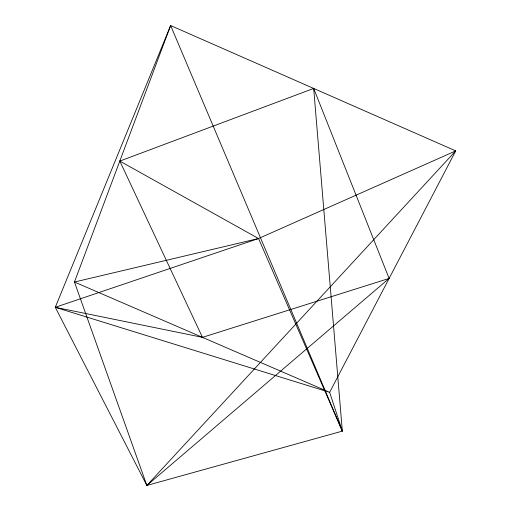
<?xml version="1.0" encoding="UTF-8"?>
<svg xmlns="http://www.w3.org/2000/svg" width="511" height="511" viewBox="0 0 511 511"><rect width="100%" height="100%" fill="white"/><g stroke="black" fill="none" stroke-linecap="round" stroke-linejoin="round"><path stroke-width="0.77" d="M342.332 431.131L258.54 238.522L74.453 282.027L329.652 392.327L55.284 307.303L170.629 25.55L455.716 150.892L329.652 392.327L342.332 431.131L146.849 485.45L55.284 307.303L258.54 238.522L455.716 150.892L146.849 485.45L74.453 282.027L170.629 25.55L342.332 431.131L313.677 88.448L119.804 161.086L202.458 337.356L389.12 278.431L313.677 88.448M146.849 485.45L389.12 278.431M55.284 307.303L202.458 337.356M119.804 161.086L258.54 238.522"/></g></svg>
